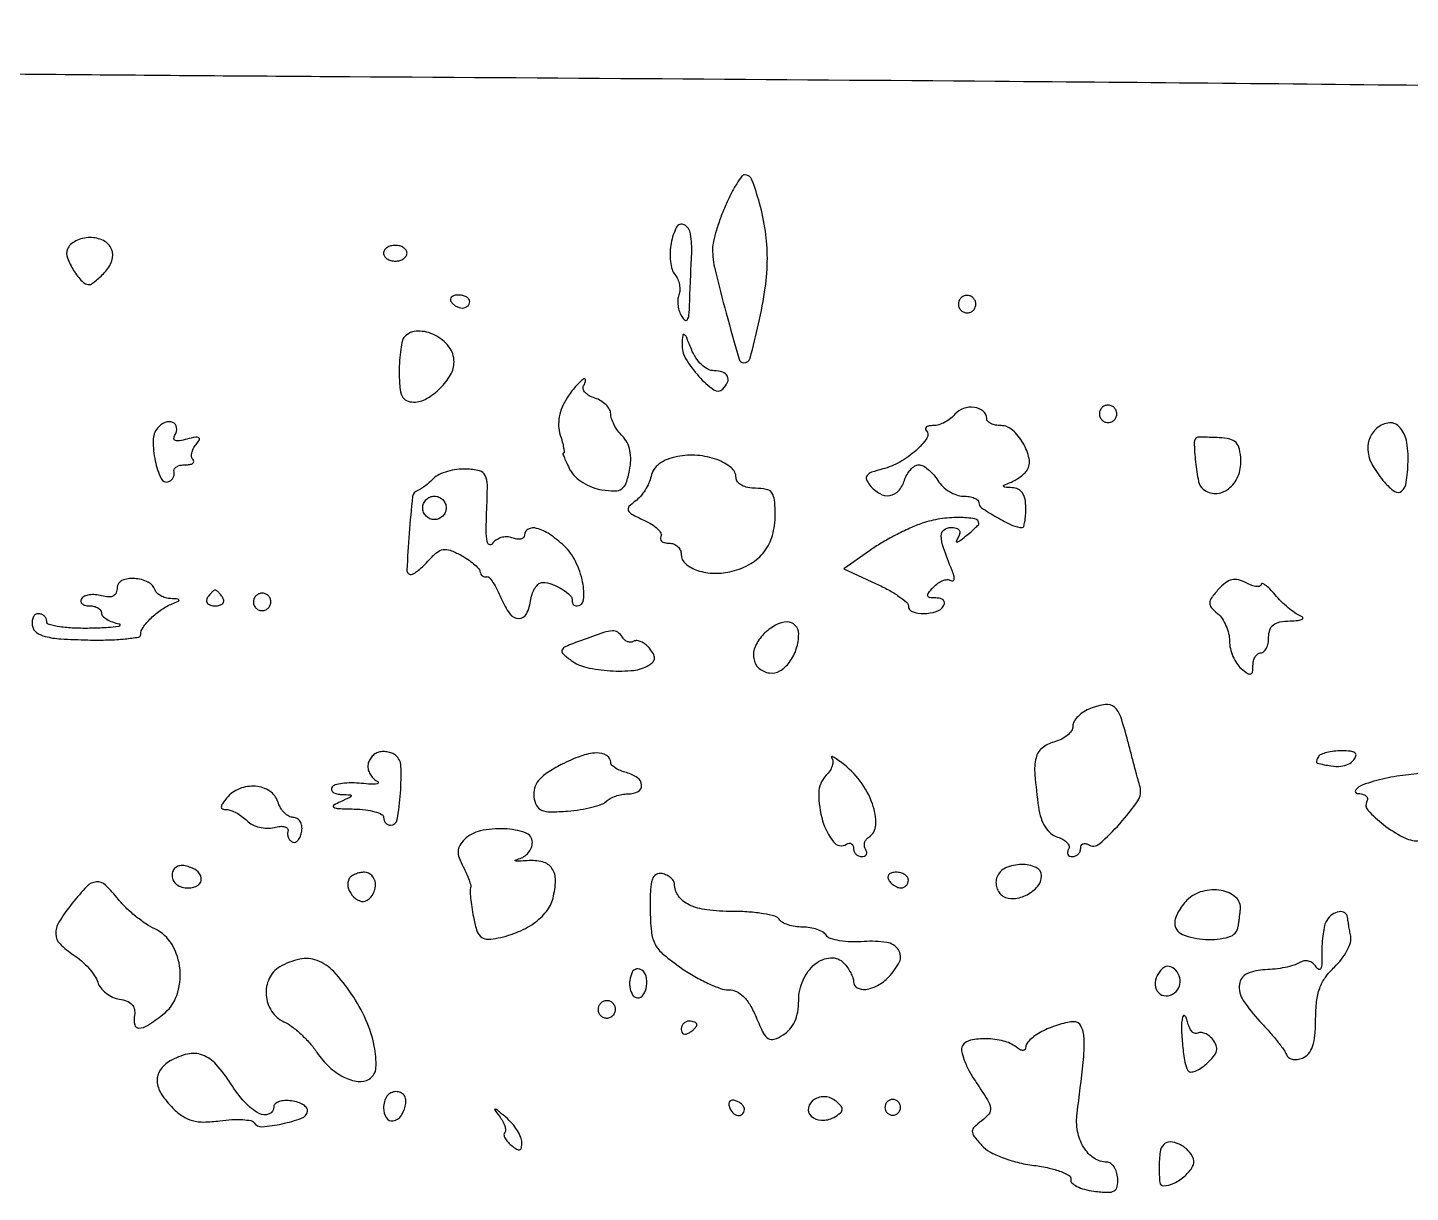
# Model space of a CAD drawing. Extents: x 0 to 5034, y 0 to 2560.
# Drawn here: x 1103.6 to 1280.1, y 1238.2 to 1386.8 of the extents above; entities that cross this region are included whole.
import ezdxf

# ---------------------------------------------------------------- set-up
doc = ezdxf.new("R2010")
doc.units = 0

msp = doc.modelspace()

# ---------------------------------------------------------------- linework, layer by layer
for points in [[(1047.808858, 1390.160753, 0.007904), (1047.66645, 1385.975499, 0.0033), (1047.625194, 1382.42061, 0.194551), (1047.860016, 1381.831487, 0.201004), (1048.4967, 1381.554404, 0.000068), (1075.77763, 1381.182822, 0.001099), (1106.103706, 1380.840527, 0.000666), (1142, 1380.562028, -0.000314), (1227.101333, 1379.961614, -0.000952), (1285.014413, 1379.406404, -0.000192), (1330.108066, 1378.870907, -0.071321)], [(1281.195613, 1291.62658, -0.024995), (1279.861816, 1291.437453, 0.031336), (1276.875062, 1290.975265, 0.032864), (1274.017912, 1290.147848, 0.137232), (1273.109734, 1289.499013, 0.617744), (1273.309017, 1289.063386, -0.0515), (1273.961577, 1288.972801, -0.107771), (1274.419625, 1288.748392, -0.176994), (1274.612686, 1288.43362, -0.190605), (1274.549489, 1288.080075, 0.337367), (1274.662968, 1286.916007, 0.041473), (1276.674866, 1285.079085, 0.043251), (1279.150792, 1283.489924, 0.121638), (1281.134859, 1283, -0.1338)]]:
    msp.add_lwpolyline(points, format="xyb")
for points in [[(1192.692448, 1364.16398, 0.015066), (1192.044603, 1362.566987, 0.015265), (1191.497157, 1360.940774, 0.015227), (1191.107967, 1359.499513, 0.058389), (1191, 1358.578115, 0.058954), (1191.320863, 1355.866275, 0.00809), (1192.74125, 1350.343308, 0.002953), (1194.394373, 1344.457448, 0.334467), (1195.00172, 1344, 0.339544), (1195.806226, 1344.617526, 0.010199), (1196.88089, 1348.988543, 0.019258), (1197.728254, 1353.588447, 0.03593), (1198, 1357.365128, 0.036001), (1197.751747, 1360.808497, 0.030695), (1197.009307, 1364.373657, 0.025165), (1196.030434, 1367.357391, 0.310287), (1195.094623, 1368, 0.239591), (1194.734846, 1367.817102, 0.017675), (1194.096222, 1366.873169, 0.021517), (1193.392437, 1365.633787, 0.014478)], [(1185.713228, 1359.29181, 0.039255), (1185.583762, 1358.132161, 0.038288), (1185.635311, 1356.956648, 0.040894), (1185.844943, 1355.933564, 0.102138), (1186.200534, 1355.262735, -0.069932), (1186.553349, 1354.689021, -0.054961), (1186.770621, 1353.99135, -0.056146), (1186.827483, 1353.281346, -0.083732), (1186.704396, 1352.672051, 0.077489), (1186.570822, 1352.050665, 0.047837), (1186.599675, 1351.302213, 0.04674), (1186.77419, 1350.548546, 0.060928), (1187.077207, 1349.909316, 0.08781), (1187.490225, 1349.456566, 0.442903), (1187.788621, 1349.510183, 0.118126), (1187.986125, 1350.098326, 0.013607), (1188.072578, 1351.5, -0.001135), (1188.123699, 1352.893947, -0.000601), (1188.193085, 1354.622112, -0.000598), (1188.268298, 1356.38969, -0.000926), (1188.337891, 1357.9157, 0.05007), (1188.203419, 1360.468245, 0.238157), (1187.379117, 1361.622157, 0.416642), (1186.411291, 1361.315715, 0.071361)], [(1108.649478, 1358.528939, 0.182857), (1108.644216, 1357.406531, 0.051227), (1109.435552, 1355.806885, 0.051138), (1110.52455, 1354.415098, 0.203924), (1111.5, 1354, 0.160183), (1111.709786, 1354.068978, 0.011466), (1112.201358, 1354.449126, 0.015196), (1112.774391, 1354.943247, 0.010856), (1113.386082, 1355.528939, 0.113942), (1114.32592, 1357.033037, 0.184755), (1114.275598, 1358.521149, 0.183246), (1113.2428, 1359.604175, 0.112132), (1111.5, 1360, 0.059588), (1110.583805, 1359.890422, 0.059657), (1109.719675, 1359.567876, 0.065435), (1109.034331, 1359.091827, 0.117183)], [(1149, 1358, 0.148195), (1149.115568, 1357.618646, 0.098894), (1149.440625, 1357.29375, 0.082425), (1149.926543, 1357.074694, 0.064853), (1150.5, 1357, 0.064853), (1151.073457, 1357.074694, 0.082425), (1151.559375, 1357.29375, 0.098894), (1151.884432, 1357.618646, 0.148195), (1152, 1358, 0.148195), (1151.884432, 1358.381354, 0.098894), (1151.559375, 1358.70625, 0.082425), (1151.073457, 1358.925306, 0.064853), (1150.5, 1359, 0.064853), (1149.926543, 1358.925306, 0.082425), (1149.440625, 1358.70625, 0.098894), (1149.115568, 1358.381354, 0.148195)], [(1157.603006, 1351.833333, 0.071639), (1157.869696, 1351.514519, 0.05288), (1158.243158, 1351.244792, 0.053298), (1158.660916, 1351.061561, 0.076861), (1159.059017, 1351, 0.087308), (1159.418314, 1351.063221, 0.094392), (1159.723586, 1351.244792, 0.100145), (1159.927786, 1351.515437, 0.112153), (1160, 1351.833333, 0.170324), (1159.888458, 1352.151276, 0.094314), (1159.572297, 1352.421875, 0.074868), (1159.100961, 1352.604892, 0.055286), (1158.543989, 1352.666667, 0.05773), (1158.023273, 1352.606344, 0.124167), (1157.66697, 1352.421875, 0.190804), (1157.528782, 1352.149103, 0.16277)], [(1222.552786, 1352.08541, 0.099038), (1222.401684, 1351.679226, 0.097945), (1222.417584, 1351.244476, 0.097945), (1222.597789, 1350.848514, 0.099038), (1222.91459, 1350.552786, 0.099038), (1223.320774, 1350.401684, 0.097945), (1223.755524, 1350.417584, 0.097945), (1224.151486, 1350.597789, 0.099038), (1224.447214, 1350.91459, 0.099038), (1224.598316, 1351.320774, 0.097945), (1224.582416, 1351.755524, 0.097945), (1224.402211, 1352.151486, 0.099038), (1224.08541, 1352.447214, 0.099038), (1223.679226, 1352.598316, 0.097945), (1223.244476, 1352.582416, 0.097945), (1222.848514, 1352.402211, 0.099038)], [(1151.666667, 1347.333333, 0.14152), (1151.406522, 1346.861888, 0.018996), (1151.195833, 1345.736458, 0.020702), (1151.048764, 1344.349997, 0.016072), (1151, 1342.833333, 0.01952), (1151.077197, 1340.856748, 0.092893), (1151.370327, 1339.769418, 0.171024), (1151.936581, 1339.205373, 0.111629), (1152.845012, 1339, 0.131235), (1154.495029, 1339.440669, 0.065315), (1156.227044, 1340.763929, 0.065368), (1157.557274, 1342.487144, 0.132479), (1158, 1344.128741, 0.164153), (1157.348069, 1346.060971, 0.113372), (1155.55921, 1347.550076, 0.120308), (1153.386666, 1348.056385, 0.196184)], [(1187.106381, 1346.424314, 0.14826), (1187.567889, 1344.563983, 0.04952), (1189.252593, 1342.284656, 0.052226), (1191.169652, 1340.56567, 0.368437), (1192.324187, 1340.65752, 0.092323), (1192.92056, 1341.526858, 0.220212), (1192.908049, 1342.291704, 0.203062), (1192.305144, 1342.820768, 0.080066), (1191.193042, 1343, -0.122551), (1190.401922, 1343.196862, -0.068151), (1189.5906, 1343.780818, -0.059315), (1188.85781, 1344.664451, -0.049425), (1188.299422, 1345.75, 0.005252), (1187.663625, 1347.310834, 0.166264), (1187.392358, 1347.615888, 0.536773), (1187.197201, 1347.516554, 0.015878)], [(1172.440125, 1339.548963, 0.044468), (1171.798535, 1338.349463, 0.055017), (1171.433589, 1337.136956, 0.058749), (1171.355801, 1335.943277, 0.063847), (1171.563807, 1334.798963, -0.011733), (1171.821055, 1333.917202, -0.020565), (1171.98639, 1333.17532, -0.016851), (1172.069683, 1332.602718, -0.447037), (1171.977755, 1332.5, 0.505571), (1171.905734, 1332.402172, 0.016947), (1172.090021, 1331.873599, 0.019685), (1172.387972, 1331.185682, 0.010826), (1172.803282, 1330.36757, 0.079575), (1173.460249, 1329.503754, 0.050255), (1174.461793, 1328.724292, 0.048264), (1175.654467, 1328.126737, 0.055628), (1176.884477, 1327.803647, 0.03229), (1178.536785, 1327.669232, 0.158115), (1179.421319, 1327.939965, 0.159176), (1179.975278, 1328.677135, 0.032847), (1180.403287, 1330.266434, 0.041631), (1180.557051, 1331.60725, 0.059082), (1180.452783, 1332.80186, 0.066747), (1180.093345, 1333.823215, 0.07859), (1179.491071, 1334.651786, -0.040369), (1178.920468, 1335.322797, -0.035594), (1178.438002, 1336.104703, -0.037307), (1178.105387, 1336.876057, -0.083327), (1178, 1337.504041, 0.129017), (1177.850934, 1338.072124, 0.06902), (1177.408235, 1338.653196, 0.061404), (1176.755836, 1339.158763, 0.057384), (1175.985479, 1339.504609, -0.048846), (1175.255962, 1339.817305, -0.081387), (1174.731201, 1340.228775, -0.11865), (1174.487054, 1340.668123, -0.209118), (1174.544496, 1341.071996, 0.114122), (1174.793089, 1341.806586, 0.646745), (1174.538647, 1341.952839, 0.061998), (1173.517256, 1341.000696, 0.029157)], [(1221.950668, 1337.440559, -0.055377), (1221.379229, 1336.889293, -0.043207), (1220.65269, 1336.423164, -0.044457), (1219.889425, 1336.104758, -0.07674), (1219.210889, 1336, 0.037664), (1218.658465, 1335.958328, 0.106262), (1218.298426, 1335.821856, 0.243577), (1218.18408, 1335.621636, 0.209604), (1218.273116, 1335.393551, -0.361566), (1218.365085, 1334.391401, -0.060666), (1216.988541, 1332.833112, -0.052358), (1214.903401, 1331.339969, -0.067889), (1212.723124, 1330.465978, 0.021255), (1211.31377, 1330.048196, 0.145108), (1210.729807, 1329.632276, 0.269483), (1210.658097, 1329.113055, 0.076023), (1211.095569, 1328.384847, 0.089138), (1212.351058, 1327.326792, 0.16683), (1213.640214, 1327.076395, 0.179063), (1214.747638, 1327.671557, 0.104365), (1215.5, 1329, -0.050698), (1215.831259, 1329.765006, -0.057622), (1216.298479, 1330.4125, -0.066185), (1216.823929, 1330.85368, -0.142519), (1217.326841, 1331, -0.125956), (1217.872102, 1330.860428, -0.046338), (1218.535637, 1330.4125, -0.042273), (1219.201929, 1329.765255, -0.039309), (1219.767927, 1329, 0.063621), (1220.39336, 1328.234941, 0.051408), (1221.235059, 1327.5875, 0.053089), (1222.154347, 1327.146968, 0.085407), (1223.008474, 1327, -0.040248), (1223.771017, 1326.938519, -0.059576), (1224.414989, 1326.753401, -0.078353), (1224.85286, 1326.481729, -0.218139), (1225, 1326.160515, 0.252139), (1225.357563, 1325.496534, 0.016237), (1227.29509, 1324.307661, 0.02159), (1229.313483, 1323.270379, 0.108307), (1230.547053, 1323, 0.332578), (1230.724191, 1323.132477, 0.026826), (1230.866947, 1323.734375, 0.027773), (1230.967322, 1324.541662, 0.017044), (1231, 1325.5, 0.047372), (1230.894521, 1326.61082, 0.102066), (1230.567105, 1327.401108, 0.129604), (1230.01553, 1327.881788, 0.103864), (1229.25, 1328.078947, -0.007783), (1228.317253, 1328.135587, -0.289553), (1228.154225, 1328.256944, -0.403256), (1228.220374, 1328.413657, -0.010258), (1229, 1328.728891, 0.037839), (1229.622435, 1329.021442, 0.029251), (1230.252255, 1329.428248, 0.029994), (1230.797974, 1329.880442, 0.060449), (1231.156612, 1330.307856, 0.201922), (1231.423179, 1331.782067, 0.077164), (1230.646572, 1333.763031, 0.076285), (1229.292708, 1335.437516, 0.186778), (1227.839485, 1336, -0.04658), (1227.135433, 1336.065732, -0.06654), (1226.540349, 1336.262322, -0.08665), (1226.138845, 1336.551893, -0.195719), (1226, 1336.893011, 0.223041), (1225.559595, 1337.83117, 0.140564), (1224.431061, 1338.326642, 0.116558), (1223.037096, 1338.190066, 0.13795)], [(1240.552786, 1338.08541, 0.099038), (1240.401684, 1337.679226, 0.097945), (1240.417584, 1337.244476, 0.097945), (1240.597789, 1336.848514, 0.099038), (1240.91459, 1336.552786, 0.099038), (1241.320774, 1336.401684, 0.097945), (1241.755524, 1336.417584, 0.097945), (1242.151486, 1336.597789, 0.099038), (1242.447214, 1336.91459, 0.099038), (1242.598316, 1337.320774, 0.097945), (1242.582416, 1337.755524, 0.097945), (1242.402211, 1338.151486, 0.099038), (1242.08541, 1338.447214, 0.099038), (1241.679226, 1338.598316, 0.097945), (1241.244476, 1338.582416, 0.097945), (1240.848514, 1338.402211, 0.099038)], [(1120.148872, 1335.67938, 0.17516), (1119.580367, 1334.102017, 0.051184), (1119.850105, 1331.49647, 0.056875), (1120.591745, 1329.251464, 0.393264), (1121.571947, 1328.85, 0.090825), (1121.907371, 1329.051882, 0.087932), (1122.153947, 1329.361562, 0.090202), (1122.274796, 1329.729803, 0.102389), (1122.25, 1330.1, -0.194482), (1122.288891, 1330.442021, -0.127544), (1122.563021, 1330.735625, -0.088679), (1123.046906, 1330.934003, -0.053094), (1123.666667, 1331, 0.037878), (1124.262653, 1331.045215, 0.107049), (1124.650465, 1331.193285, 0.244364), (1124.772948, 1331.410492, 0.207794), (1124.675343, 1331.657991, -0.163543), (1124.503081, 1332.004648, -0.084569), (1124.518626, 1332.493801, -0.069199), (1124.713587, 1333.047265, -0.054018), (1125.065827, 1333.579316, 0.039492), (1125.49413, 1334.187216, 0.415282), (1125.42543, 1334.453617, 0.18479), (1125.015551, 1334.522176, 0.014014), (1123.900779, 1334.263802, -0.024167), (1122.956225, 1334.064991, -0.120204), (1122.419719, 1334.108074, -0.324529), (1122.240735, 1334.356783, -0.138312), (1122.35994, 1334.773378, 0.164851), (1122.584635, 1335.747, 0.277284), (1122.098734, 1336.398352, 0.200006), (1121.107868, 1336.392492, 0.119909)], [(1275.648436, 1335.505578, 0.116245), (1274.804775, 1334.141642, 0.123076), (1274.682947, 1332.574325, 0.092593), (1275.339646, 1330.786436, 0.043172), (1276.785646, 1328.773581, 0.063761), (1278.086703, 1327.599365, 0.341491), (1278.979695, 1327.645215, 0.183135), (1279.572349, 1328.732406, 0.02482), (1279.802393, 1331.363667, 0.059378), (1279.577922, 1334.12744, 0.147862), (1278.627566, 1335.895296, 0.246464), (1277.219892, 1336.331745, 0.15184)], [(1252.918758, 1334.533022, 0.314192), (1252.485516, 1333.865772, 0.01913), (1252.664149, 1331.362086, 0.022563), (1253.051414, 1328.877133, 0.171233), (1253.650622, 1327.874995, 0.182165), (1255.219674, 1327.333441, 0.158827), (1256.863862, 1327.920712, 0.129664), (1258.081459, 1329.50643, 0.11062), (1258.452786, 1331.587216, 0.040896), (1258.272907, 1333.013064, 0.142139), (1257.840476, 1333.824521, 0.145901), (1257.048527, 1334.266494, 0.043909), (1255.666303, 1334.449324, 0.001281), (1254.63833, 1334.491686, 0.002043), (1253.759362, 1334.522057, 0.000402), (1252.9852, 1334.545017, 0.104101)], [(1186.512211, 1332.050371, 0.045078), (1185.218985, 1331.682354, 0.069539), (1184.20384, 1331.119587, 0.082611), (1183.506263, 1330.386966, 0.101799), (1183.145543, 1329.517227, -0.056926), (1182.881994, 1328.677113, -0.036983), (1182.401103, 1327.779092, -0.036966), (1181.792708, 1326.961055, -0.056573), (1181.143323, 1326.36285, 0.043082), (1180.332829, 1325.655593, 0.306219), (1180.247661, 1325.167917, 0.168009), (1180.692949, 1324.694049, 0.014013), (1182.228634, 1323.941689, -0.03186), (1183.228342, 1323.406883, -0.052216), (1183.98662, 1322.819279, -0.071689), (1184.416422, 1322.270108, -0.27528), (1184.409626, 1321.853772, 0.172818), (1184.340271, 1321.530472, 0.189311), (1184.494927, 1321.250796, 0.118627), (1184.88139, 1321.06157, 0.054847), (1185.440983, 1321, -0.090731), (1186.03617, 1320.8911, -0.095599), (1186.542039, 1320.57917, -0.099634), (1186.880528, 1320.113959, -0.108017), (1187, 1319.567388, 0.220623), (1187.547201, 1318.387625, 0.095797), (1189.090563, 1317.521886, 0.075396), (1191.239857, 1317.153635, 0.066369), (1193.502245, 1317.411207, 0.071538), (1195.869939, 1318.380967, 0.096401), (1197.601005, 1319.910842, 0.095398), (1198.643858, 1321.991653, 0.0687), (1199, 1324.571429, 0.022416), (1198.914103, 1326.486427, 0.135924), (1198.567708, 1327.407143, 0.187091), (1197.857651, 1327.863127, 0.050281), (1196.5, 1328, -0.048941), (1195.520826, 1328.096074, -0.074201), (1194.716597, 1328.383948, -0.097497), (1194.18779, 1328.81707, -0.174274), (1194, 1329.339485, 0.226374), (1193.379717, 1330.639318, 0.08343), (1191.56426, 1331.663971, 0.068325), (1189.082568, 1332.195319, 0.065502)], [(1155.396269, 1329.253412, -0.016909), (1154.836777, 1328.730534, -0.017689), (1154.251347, 1328.254797, -0.017646), (1153.718525, 1327.881022, -0.07118), (1153.359076, 1327.714286, 0.300854), (1152.711795, 1326.936559, 0.007972), (1152.271917, 1322.255201, 0.007649), (1151.979067, 1317.571687, 0.428091), (1152.524416, 1317, 0.148826), (1152.874064, 1317.106431, 0.022057), (1153.47472, 1317.549061, 0.023227), (1154.156021, 1318.153422, 0.01811), (1154.839707, 1318.869144, -0.038197), (1155.823409, 1319.819476, -0.134663), (1156.61752, 1320.177992, -0.129144), (1157.503097, 1320.088685, -0.033929), (1158.813005, 1319.495519, -0.023944), (1159.712177, 1318.955409, -0.028592), (1160.501494, 1318.360378, -0.029358), (1161.095693, 1317.793544, -0.135837), (1161.313005, 1317.376375, 0.074862), (1161.432852, 1317.057652, 0.097485), (1161.634068, 1316.820435, 0.114008), (1161.883697, 1316.701099, 0.135992), (1162.143398, 1316.714466, -0.301094), (1162.464511, 1316.627953, -0.031928), (1162.963086, 1315.98405, -0.03101), (1163.507194, 1315.061846, -0.019588), (1164.03033, 1313.926777, 0.057604), (1165.107624, 1311.99076, 0.23466), (1166.263769, 1311.3786, 0.294043), (1167.247791, 1311.976494, 0.076836), (1167.819551, 1313.828328, -0.050763), (1168.029223, 1314.657991, -0.064791), (1168.391991, 1315.357573, -0.078918), (1168.844377, 1315.82853, -0.166763), (1169.319551, 1315.984687, -0.086658), (1170.500743, 1315.762592, -0.049663), (1171.804962, 1315.119689, -0.049804), (1172.844185, 1314.318534, -0.241422), (1173.08541, 1313.638197, 0.106349), (1173.10469, 1313.394227, 0.112395), (1173.222857, 1313.185242, 0.109451), (1173.422898, 1313.044147, 0.096548), (1173.673251, 1312.992416, 0.387626), (1174.538828, 1313.764427, 0.078072), (1174.41954, 1316.015497, 0.060692), (1173.50293, 1318.6915, 0.093241), (1172.050001, 1320.654455, 0.037829), (1170.193578, 1322.13141, 0.082747), (1168.547709, 1322.888844, 0.181397), (1167.474615, 1322.789079, 0.287338), (1167, 1322.031385, -0.198442), (1166.868944, 1321.714177, -0.143324), (1166.529728, 1321.52776, -0.094328), (1166.012284, 1321.512393, -0.052047), (1165.399075, 1321.677102, 0.089621), (1164.717047, 1321.806604, 0.077113), (1163.993945, 1321.700982, 0.077662), (1163.341435, 1321.382578, 0.093236), (1162.863761, 1320.895717, -0.3883), (1162.500896, 1320.806881, -0.228327), (1162.220994, 1321.197977, -0.044373), (1162.107345, 1322.555402, -0.009568), (1162.164674, 1324.914828, 0.008114), (1162.259703, 1328.40761, 0.113089), (1161.993624, 1329.630466, 0.229641), (1161.263442, 1330.220779, 0.0462), (1159.560543, 1330.453954, 0.043101), (1158.37621, 1330.403707, 0.038052), (1157.166021, 1330.152568, 0.039998), (1156.106534, 1329.753002, 0.086416)], [(1157, 1325.5, -0.099038), (1156.885486, 1324.927543, -0.097945), (1156.559375, 1324.440625, -0.097945), (1156.072457, 1324.114514, -0.099038), (1155.5, 1324, -0.099038), (1154.927543, 1324.114514, -0.097945), (1154.440625, 1324.440625, -0.097945), (1154.114514, 1324.927543, -0.099038), (1154, 1325.5, -0.099038), (1154.114514, 1326.072457, -0.097945), (1154.440625, 1326.559375, -0.097945), (1154.927543, 1326.885486, -0.099038), (1155.5, 1327, -0.099038), (1156.072457, 1326.885486, -0.097945), (1156.559375, 1326.559375, -0.097945), (1156.885486, 1326.072457, -0.099038)], [(1217.775995, 1323.533801, 0.02383), (1216.199126, 1322.906214, 0.013425), (1214.347132, 1322.004098, 0.013377), (1212.522922, 1320.991171, 0.021289), (1211.026382, 1320.018786), (1207.782622, 1317.709025), (1211.891311, 1315.825452, -0.018239), (1213.465227, 1315.033227, -0.026106), (1214.793073, 1314.209966, -0.024413), (1215.777552, 1313.45218, -0.219939), (1216, 1312.97094, 0.319708), (1216.504447, 1312.262659, 0.08508), (1217.952328, 1312.024107, 0.07402), (1219.564829, 1312.274792, 0.180736), (1220.5, 1313, 0.144049), (1220.603982, 1313.379483, 0.191496), (1220.466944, 1313.70625, 0.135579), (1220.086596, 1313.926949, 0.064153), (1219.51959, 1314, -0.031399), (1218.709363, 1314.05093, -0.316817), (1218.472866, 1314.266518, -0.226017), (1218.557325, 1314.632886, -0.018737), (1219.210573, 1315.39504, -0.052586), (1219.772052, 1315.887142, -0.063297), (1220.391463, 1316.216055, -0.074838), (1220.972351, 1316.341278, -0.153442), (1221.419939, 1316.230995, 0.201711), (1221.704449, 1316.188574, 0.314903), (1221.859743, 1316.369035, 0.097129), (1221.814737, 1316.850455, 0.025411), (1221.556485, 1317.585955, -0.012267), (1220.476792, 1320.420368, -0.079756), (1220.204008, 1321.917343, -0.230233), (1220.556719, 1322.683361, -0.173384), (1221.442386, 1323, -0.057615), (1222.112971, 1322.92247, -0.17776), (1222.488175, 1322.675548, -0.213737), (1222.574762, 1322.28049, -0.084102), (1222.367059, 1321.75, 0.037782), (1222.12262, 1321.263336, 0.575929), (1222.215074, 1321.143005, 0.129017), (1222.543328, 1321.276408, 0.00972), (1223.308042, 1321.872445, 0.008677), (1223.956372, 1322.417265, 0.012892), (1224.502987, 1322.91838, 0.007975), (1224.937242, 1323.351188, 0.195204), (1225, 1323.505813, 0.368809), (1224.484338, 1324.109815, 0.038418), (1222.476111, 1324.272174, 0.038977), (1220.039608, 1324.091444, 0.044823)], [(1115, 1315.325951, -0.095988), (1114.872741, 1314.66917, -0.179307), (1114.513302, 1314.273634, -0.136473), (1113.898961, 1314.14458, -0.047928), (1113.000996, 1314.289489, 0.046215), (1112.194768, 1314.422423, 0.054994), (1111.424696, 1314.392509, 0.064046), (1110.801315, 1314.21553, 0.15438), (1110.441979, 1313.90612, 0.159385), (1110.358858, 1313.562686, 0.191145), (1110.504431, 1313.266173, 0.126121), (1110.884171, 1313.065685, 0.05878), (1111.440983, 1313, -0.057758), (1112.037265, 1312.930889, -0.076976), (1112.542039, 1312.726681, -0.095832), (1112.880297, 1312.424481, -0.164089), (1113, 1312.069551, 0.197067), (1113.159044, 1311.681695, 0.061974), (1113.660938, 1311.285119, 0.051079), (1114.388683, 1310.939971, 0.037644), (1115.25, 1310.705733, -0.452816), (1115.351936, 1310.531808, -0.279243), (1115.15, 1310.359663, -0.026868), (1113.826884, 1310.216753, -0.007548), (1111.75, 1310.136182, -0.015569), (1109.499363, 1310.152963, -0.027638), (1107.653454, 1310.326717, -0.027797), (1106.301785, 1310.607327, -0.339879), (1106, 1311, 0.106506), (1105.917795, 1311.381539, 0.099407), (1105.684711, 1311.70625, 0.096023), (1105.336415, 1311.92393, 0.092041), (1104.926676, 1312, 0.161718), (1104.543916, 1311.872877, 0.123692), (1104.263617, 1311.528615, 0.095572), (1104.132798, 1311.009012, 0.063811), (1104.176676, 1310.395285, 0.191682), (1104.69457, 1309.600641, 0.093248), (1105.814538, 1309.089062, 0.045506), (1107.788501, 1308.787553, 0.009776), (1111.250547, 1308.645285, 0.011419), (1113.838719, 1308.648696, 0.018923), (1116.01796, 1308.783972, 0.013512), (1117.726986, 1309.001949, 0.370017), (1118.000547, 1309.321429, -0.157725), (1118.298606, 1310.244893, -0.042569), (1119.314446, 1311.426354, -0.04228), (1120.64755, 1312.528935, -0.058187), (1122.017857, 1313.260338, 0.008969), (1122.813927, 1313.589409, 0.374469), (1122.887668, 1313.744325, 0.314864), (1122.742343, 1313.863872, 0.007744), (1121.833333, 1313.921053, -0.055207), (1121.170904, 1314.026348, -0.057545), (1120.557363, 1314.27347, -0.064021), (1120.081262, 1314.617498, -0.124499), (1119.830031, 1315.009908, 0.203328), (1118.92868, 1316.031526, 0.095623), (1117.192939, 1316.485857, 0.113512), (1115.607122, 1316.228772, 0.304965)], [(1255.600638, 1315.111204, 0.02257), (1254.705158, 1314.02717, 0.15231), (1254.473663, 1313.37894, 0.192263), (1254.679502, 1312.795525, 0.039771), (1255.474772, 1312.020938, -0.072892), (1256.058923, 1311.37153, -0.044588), (1256.551964, 1310.464509, -0.043731), (1256.887608, 1309.456333, -0.05856), (1257, 1308.5, 0.057711), (1257.110572, 1307.545202, 0.043604), (1257.440625, 1306.541642, 0.044567), (1257.925471, 1305.641271, 0.073891), (1258.5, 1305, 0.020633), (1259.310961, 1304.381629, 0.217533), (1259.71069, 1304.308142, 0.304492), (1259.942264, 1304.565314, 0.035496), (1260, 1305.377555, -0.059737), (1260.074395, 1305.99802, -0.078585), (1260.29375, 1306.523407, -0.096868), (1260.618582, 1306.875257, -0.159372), (1261, 1307, 0.191087), (1261.381882, 1307.151477, 0.088204), (1261.70625, 1307.5875, 0.068025), (1261.926307, 1308.234582, 0.048028), (1262, 1309, -0.080474), (1262.154212, 1309.95194, -0.151717), (1262.603618, 1310.578334, -0.117054), (1263.424554, 1310.939313, -0.038149), (1264.75, 1311.078947, 0.01755), (1265.766028, 1311.143855, 0.093436), (1266.297595, 1311.299721, 0.473848), (1266.342507, 1311.506153, 0.132105), (1266.0347, 1311.734047, -0.057894), (1265.351061, 1312.098945, -0.021762), (1264.48535, 1312.756332, -0.021214), (1263.596083, 1313.560848, -0.024163), (1262.81797, 1314.4051, 0.018233), (1262.142446, 1315.155706, 0.042136), (1261.571249, 1315.653975, 0.094104), (1261.194627, 1315.833788, 0.478816), (1261.033269, 1315.714816, -0.311466), (1260.869359, 1315.497507, -0.109026), (1260.459246, 1315.454913, -0.062612), (1259.847246, 1315.60388, -0.031903), (1259.125867, 1315.932638, 0.059688), (1258.132853, 1316.320264, 0.121051), (1257.299488, 1316.330263, 0.109072), (1256.499573, 1315.947586, 0.042959)], [(1126.5, 1314, 0.146489), (1126.397987, 1313.620597, 0.191582), (1126.538811, 1313.29375, 0.134005), (1126.925364, 1313.072951, 0.063222), (1127.5, 1313, 0.063222), (1128.074636, 1313.072951, 0.134005), (1128.461189, 1313.29375, 0.191582), (1128.602013, 1313.620597, 0.146489), (1128.5, 1314, 0.025622), (1128.235369, 1314.382847, 0.032351), (1127.951311, 1314.70625, 0.033983), (1127.686704, 1314.937141, 0.163822), (1127.5, 1315, 0.163822), (1127.313296, 1314.937141, 0.033983), (1127.048689, 1314.70625, 0.032351), (1126.764631, 1314.382847, 0.025622)], [(1132.552786, 1314.08541, 0.099038), (1132.401684, 1313.679226, 0.097945), (1132.417584, 1313.244476, 0.097945), (1132.597789, 1312.848514, 0.099038), (1132.91459, 1312.552786, 0.099038), (1133.320774, 1312.401684, 0.097945), (1133.755524, 1312.417584, 0.097945), (1134.151486, 1312.597789, 0.099038), (1134.447214, 1312.91459, 0.099038), (1134.598316, 1313.320774, 0.097945), (1134.582416, 1313.755524, 0.097945), (1134.402211, 1314.151486, 0.099038), (1134.08541, 1314.447214, 0.099038), (1133.679226, 1314.598316, 0.097945), (1133.244476, 1314.582416, 0.097945), (1132.848514, 1314.402211, 0.099038)], [(1174.270374, 1308.586765, 0.008835), (1172.26157, 1307.815709, 0.178609), (1171.785874, 1307.383395, 0.341884), (1171.872636, 1306.904426, 0.027062), (1172.945324, 1306.039408, 0.101149), (1174.93916, 1305.142047, 0.039829), (1177.934271, 1304.714831, 0.039596), (1180.92563, 1304.765942, 0.114836), (1182.874377, 1305.422361, 0.069773), (1183.403733, 1305.861839, 0.179479), (1183.58689, 1306.315907, 0.142368), (1183.446893, 1306.853835, 0.038841), (1182.935251, 1307.578017, 0.049779), (1182.430232, 1308.076213, 0.063743), (1181.874516, 1308.418308, 0.077708), (1181.354893, 1308.561776, 0.168534), (1180.955791, 1308.472678, -0.123519), (1180.595628, 1308.358188, -0.100776), (1180.193856, 1308.41435, -0.090809), (1179.811716, 1308.633596, -0.078968), (1179.510081, 1308.983688, 0.099698), (1178.913017, 1309.621627, 0.175611), (1178.226051, 1309.813281, 0.063192), (1177.10102, 1309.583087, 0.005196)], [(1197.52148, 1309.378622, 0.091524), (1196.470475, 1307.851759, 0.143155), (1196.2558, 1306.282324, 0.17528), (1196.916994, 1305.058878, 0.146801), (1198.261285, 1304.431303, 0.173727), (1199.583906, 1304.697714, 0.096861), (1200.816649, 1305.814098, 0.082248), (1201.696467, 1307.513834, 0.07854), (1202, 1309.434259, 0.192966), (1201.569663, 1310.507798, 0.20811), (1200.533918, 1310.943192, 0.126639), (1199.047659, 1310.54087, 0.067377)], [(1239.25, 1299.914811, 0.051509), (1238.389409, 1299.483844, 0.055944), (1237.660938, 1298.895996, 0.06309), (1237.164189, 1298.248008, 0.132779), (1237, 1297.640632, -0.148974), (1236.820223, 1297.050637, -0.070988), (1236.283956, 1296.455347, -0.060808), (1235.494779, 1295.944699, -0.05178), (1234.562404, 1295.605018, 0.111409), (1233.06895, 1294.850508, 0.164258), (1232.300801, 1293.612882, 0.079459), (1232.147084, 1291.460055, 0.013092), (1232.620503, 1287.306362, 0.041977), (1232.939669, 1285.902664, 0.064744), (1233.465495, 1284.776357, 0.076849), (1234.177727, 1283.963457, 0.097957), (1235.04926, 1283.484365, -0.049767), (1235.765387, 1283.175849, -0.082635), (1236.279004, 1282.767986, -0.119851), (1236.515575, 1282.331014, -0.205631), (1236.455504, 1281.928004, 0.091039), (1236.317305, 1281.573795, 0.169704), (1236.361529, 1281.272601, 0.175782), (1236.581366, 1281.071549, 0.098514), (1236.940983, 1281, 0.099038), (1237.345144, 1281.080848, 0.097945), (1237.688914, 1281.311086, 0.097945), (1237.919152, 1281.654856, 0.099038), (1238, 1282.059017, -0.102973), (1238.074438, 1282.416629, -0.178827), (1238.281728, 1282.63283, -0.166056), (1238.592827, 1282.671421, -0.087191), (1238.959074, 1282.525294, 0.327124), (1240.388576, 1282.63807, 0.032393), (1242.996679, 1285.196557, 0.033418), (1245.289862, 1288.130472, 0.222693), (1245.57477, 1289.914272, -0.004), (1245.331203, 1290.788044, -0.000914), (1244.933695, 1292.270227, -0.000945), (1244.481814, 1293.980536, -0.00092), (1244.032346, 1295.707778, 0.016253), (1243.111313, 1298.848701, 0.133679), (1242.29745, 1300.081413, 0.22053), (1241.172331, 1300.413947, 0.053703)], [(1148.25, 1294.282394, 0.086088), (1147.772197, 1294.010948, 0.067804), (1147.367188, 1293.573578, 0.067731), (1147.093561, 1293.043268, 0.08548), (1147, 1292.5, 0.083487), (1147.093015, 1291.946819, 0.061353), (1147.367188, 1291.387444, 0.060861), (1147.77201, 1290.906677, 0.078608), (1148.25, 1290.584917, -0.371424), (1148.328895, 1290.410105, -0.298888), (1148.165192, 1290.271489, -0.043255), (1147.397546, 1290.244397, -0.012294), (1146.205972, 1290.334853, 0.024789), (1144.906946, 1290.400883, 0.033049), (1143.728286, 1290.324333, 0.0348), (1142.800053, 1290.135685, 0.18899), (1142.396955, 1289.833269, 0.215583), (1142.355325, 1289.512117, 0.167924), (1142.564643, 1289.224127, 0.096789), (1143.034105, 1289.016404, 0.046223), (1143.690983, 1288.929715, -0.008061), (1144.763078, 1288.870739, -0.453283), (1144.870499, 1288.729011, -0.240506), (1144.715843, 1288.535655, -0.004561), (1143.5, 1288, 0.034928), (1142.637905, 1287.555901, 0.581805), (1142.645286, 1287.297752, 0.111763), (1143.254037, 1287.132062, 0.0061), (1145.25, 1287.070285, -0.025176), (1146.686977, 1286.970858, -0.039669), (1147.898438, 1286.726896, -0.047073), (1148.759007, 1286.391037, -0.283397), (1149, 1286, 0.08827), (1149.067935, 1285.618186, 0.094746), (1149.262896, 1285.29375, 0.100015), (1149.553546, 1285.076713, 0.110962), (1149.894965, 1285, 0.365076), (1150.746907, 1285.717702, 0.024847), (1151.158307, 1289.10261, 0.026373), (1151.222505, 1292.566867, 0.221727), (1150.532003, 1293.924204, 0.074582), (1150.044763, 1294.199899, 0.052632), (1149.435963, 1294.362413, 0.052494), (1148.80457, 1294.394517, 0.072828)], [(1171.696907, 1292.735391, 0.024017), (1169.873885, 1291.668728, 0.072145), (1168.793783, 1290.718608, 0.107818), (1168.271822, 1289.741178, 0.104729), (1168.196907, 1288.624409, 0.078689), (1168.536701, 1287.521141, 0.180666), (1169.158736, 1286.932884, 0.102555), (1170.279861, 1286.710722, 0.016834), (1172.5, 1286.80499, 0.019829), (1174.101015, 1286.991143, 0.022991), (1175.604063, 1287.297985, 0.022836), (1176.836743, 1287.669889, 0.111479), (1177.45, 1288.05499, -0.074759), (1177.94341, 1288.417412, -0.03834), (1178.649688, 1288.722403, -0.037026), (1179.441121, 1288.930383, -0.045772), (1180.2, 1289, 0.117909), (1181.496914, 1289.310148, 0.302498), (1181.948927, 1290.111018, 0.225967), (1181.407037, 1291.061567, 0.088333), (1180, 1291.710251, -0.034154), (1179.234321, 1291.967444, -0.045987), (1178.5875, 1292.30769, -0.054126), (1178.137217, 1292.675036, -0.197079), (1178, 1293.009643, 0.267792), (1177.482006, 1293.907441, 0.142877), (1176.196754, 1294.22244, 0.075709), (1174.1791, 1293.824745, 0.033921)], [(1268.345492, 1293.75, 0.032912), (1268.190014, 1293.456939, 0.059361), (1268.1089, 1293.197837, 0.092631), (1268.108887, 1293.010495, 0.293904), (1268.190983, 1292.923489, 0.02256), (1269.94598, 1292.572111, 0.060646), (1271.216242, 1292.532278, 0.088596), (1272.155702, 1292.788773, 0.109133), (1272.871275, 1293.344896, 0.105398), (1273.144638, 1293.86653, 0.310321), (1273.020351, 1294.230437, 0.13704), (1272.461325, 1294.445655, 0.023783), (1271.319472, 1294.5, 0.027659), (1270.324404, 1294.444913, 0.034121), (1269.410302, 1294.279687, 0.036416), (1268.686206, 1294.039862, 0.157428)], [(1206.202381, 1293.597985, -0.16642), (1206.366241, 1293.174126, -0.084539), (1206.291488, 1292.600554, -0.068787), (1205.997279, 1291.968468, -0.053152), (1205.519401, 1291.376544, 0.197091), (1204.561013, 1289.085535, 0.073495), (1205.056181, 1285.564547, 0.094592), (1206.442959, 1282.868404, 0.382317), (1208.113307, 1282.570027, -0.096707), (1208.451507, 1282.69762, -0.174428), (1208.739534, 1282.645971, -0.171182), (1208.932242, 1282.421269, -0.09272), (1209, 1282.059017, 0.099038), (1209.080848, 1281.654856, 0.097945), (1209.311086, 1281.311086, 0.097945), (1209.654856, 1281.080848, 0.099038), (1210.059017, 1281, 0.098926), (1210.418448, 1281.071817, 0.176081), (1210.637945, 1281.273452, 0.169366), (1210.681645, 1281.57557, 0.090666), (1210.542705, 1281.930902, -0.101657), (1210.396137, 1282.331238, -0.098524), (1210.416847, 1282.76169, -0.097307), (1210.60161, 1283.155691, -0.09648), (1210.922162, 1283.451893, 0.252376), (1211.846114, 1285.055199, 0.093677), (1211.421767, 1287.711023, 0.074012), (1209.851237, 1290.634279, 0.074429), (1207.5, 1292.967032, 0.009169), (1206.770593, 1293.481763, 0.035919), (1206.293824, 1293.757525, 0.401509), (1206.189573, 1293.724012, 0.307929)], [(1129, 1288.5, 0.019866), (1128.425398, 1287.74883, 0.145839), (1128.283162, 1287.324787, 0.329567), (1128.449144, 1287.083581, 0.083031), (1128.948984, 1287, -0.08791), (1129.506447, 1286.901223, -0.036438), (1130.206632, 1286.585524, -0.03462), (1130.925809, 1286.128966, -0.037654), (1131.553838, 1285.589019, 0.08006), (1132.245999, 1285.088983, 0.05497), (1133.155521, 1284.750772, 0.054246), (1134.132309, 1284.615316, 0.071418), (1135.024999, 1284.716788, -0.039941), (1135.811254, 1284.856567, -0.091758), (1136.40789, 1284.804586, -0.171998), (1136.732123, 1284.577699, -0.228063), (1136.79259, 1284.227769, 0.087462), (1136.749336, 1283.808771, 0.08683), (1136.851695, 1283.399095, 0.09045), (1137.081639, 1283.061885, 0.106087), (1137.404671, 1282.85, 0.195404), (1137.769185, 1282.856124, 0.119435), (1138.119043, 1283.116875, 0.084587), (1138.401433, 1283.605773, 0.05237), (1138.566187, 1284.25, 0.075227), (1138.563217, 1284.918659, 0.100669), (1138.352746, 1285.485938, 0.118494), (1137.97074, 1285.863064, 0.136611), (1137.478904, 1286, -0.129583), (1136.91769, 1286.147932, -0.068919), (1136.343148, 1286.5875, -0.061248), (1135.842802, 1287.235188, -0.057081), (1135.5, 1288, 0.173775), (1134.466083, 1289.355977, 0.125265), (1132.648209, 1289.970539, 0.113412), (1130.608447, 1289.664164, 0.126449)], [(1159.323411, 1283.180554, 0.063867), (1158.735186, 1282.419241, 0.122291), (1158.51799, 1281.68309, 0.100189), (1158.652164, 1280.831003, 0.033888), (1159.170962, 1279.680554, -0.01659), (1159.600882, 1278.80892, -0.022476), (1159.926601, 1277.993663, -0.020354), (1160.133235, 1277.312311, -0.174345), (1160.104589, 1277, 0.125034), (1160.03967, 1276.658595, 0.009415), (1160.115354, 1275.71094, 0.012536), (1160.257006, 1274.570693, 0.009195), (1160.468946, 1273.313838, 0.026535), (1160.873828, 1271.648562, 0.12607), (1161.375874, 1270.815523, 0.177439), (1162.117234, 1270.478764, 0.065185), (1163.283337, 1270.543, 0.045716), (1165.952578, 1271.300693, 0.060588), (1168.180032, 1272.485876, 0.070386), (1169.789437, 1273.986839, 0.108878), (1170.634831, 1275.681185, 0.054409), (1170.951582, 1277.975487, 0.158945), (1170.505228, 1279.489067, 0.184858), (1169.313238, 1280.310139, 0.077838), (1167.342628, 1280.472558, -0.008059), (1166.324554, 1280.414453, -0.061984), (1165.849085, 1280.453968, -0.719919), (1165.83732, 1280.554818, -0.048554), (1166.25, 1280.701706, 0.08457), (1166.918658, 1280.995242, 0.074592), (1167.485938, 1281.504249, 0.076356), (1167.86818, 1282.14459, 0.096737), (1168, 1282.819551, 0.322438), (1167.119987, 1284.042302, 0.070507), (1164.416417, 1284.540876, 0.063206), (1161.345249, 1284.280243, 0.144619)], [(1122, 1278.573324, 0.12024), (1122.15323, 1277.945354, 0.111791), (1122.58104, 1277.438799, 0.09567), (1123.248452, 1277.111401, 0.066422), (1124.083333, 1277, 0.14074), (1125.327282, 1277.357221, 0.297834), (1125.729914, 1278.229205, 0.210781), (1125.099763, 1279.230213, 0.100818), (1123.667134, 1279.823324, 0.083236), (1122.99829, 1279.840365, 0.126354), (1122.46353, 1279.619304, 0.133817), (1122.121465, 1279.179808, 0.099154)], [(1227.322898, 1278.399075, 0.085668), (1227.189412, 1277.724959, 0.079022), (1227.28319, 1277.024815, 0.081449), (1227.584389, 1276.406668, 0.100658), (1228.050401, 1275.968851, 0.163287), (1229.472665, 1275.63605, 0.096416), (1231.16284, 1276.13324, 0.098249), (1232.517975, 1277.216152, 0.176995), (1233, 1278.535184, 0.295253), (1232.300088, 1279.617133, 0.112061), (1230.454926, 1279.989669, 0.09614), (1228.422235, 1279.544372, 0.201939)], [(1144.625, 1278.202254, 0.196264), (1144.453917, 1277.180953, 0.116315), (1145.002701, 1276.054151, 0.126473), (1145.957912, 1275.351261, 0.238458), (1146.888197, 1275.430902, 0.13979), (1147.731646, 1276.355668, 0.139299), (1147.96198, 1277.587525, 0.168863), (1147.504142, 1278.595001, 0.205232), (1146.559017, 1279, 0.050179), (1145.971245, 1278.940864, 0.047705), (1145.396494, 1278.765662, 0.051353), (1144.917963, 1278.508057, 0.105582)], [(1183.037951, 1274.323324, 0.022023), (1183.188083, 1271.433588, 0.098153), (1183.673979, 1269.814927, 0.097987), (1184.740975, 1268.502608, 0.021909), (1187.0513, 1266.75, 0.021598), (1188.722831, 1265.697414, 0.022467), (1190.457492, 1264.807812, 0.022867), (1192.019905, 1264.177939, 0.084572), (1193.064375, 1264, -0.110639), (1194.055804, 1263.777901, -0.086372), (1194.960898, 1263.141158, -0.065368), (1195.792115, 1262.058687, -0.032141), (1196.564477, 1260.499926, 0.015115), (1197.475549, 1258.492262, 0.134452), (1198.112216, 1257.771517, 0.233934), (1198.853374, 1257.681882, 0.054804), (1200.013451, 1258.240473, 0.07734), (1200.867695, 1258.97862, 0.069722), (1201.493423, 1259.966575, 0.062345), (1201.873173, 1261.190571, 0.044106), (1202, 1262.625537, -0.104918), (1202.554301, 1265.238059, -0.115448), (1204.113664, 1267.297757, -0.157071), (1206.061442, 1268.078667, -0.22602), (1207.76222, 1267.40946, -0.034929), (1208.235906, 1266.825525, -0.032492), (1208.636402, 1266.167497, -0.034112), (1208.914066, 1265.534858, -0.086562), (1209, 1265.042206, 0.272631), (1209.459187, 1264.26266, 0.160034), (1210.555752, 1264.053168, 0.095524), (1212.063439, 1264.551257, 0.069072), (1213.47852, 1265.621378, 0.084722), (1214.858284, 1267.569025, 0.26923), (1214.737599, 1269.09993, 0.206472), (1213.225418, 1270.045711, 0.056002), (1210.341955, 1270.160561, -0.024985), (1208.708956, 1270.124438, -0.032839), (1207.225057, 1270.263583, -0.034536), (1206.055452, 1270.535213, -0.181965), (1205.54272, 1270.930877, 0.122895), (1205.121491, 1271.341508, 0.047586), (1204.37636, 1271.685945, 0.043428), (1203.460217, 1271.920943, 0.041097), (1202.5, 1272, -0.038534), (1201.542916, 1272.073871, -0.041947), (1200.636189, 1272.29375, -0.04604), (1199.903211, 1272.615613, -0.128561), (1199.5, 1273, 0.192649), (1198.971516, 1273.390683, 0.022272), (1197.501193, 1273.70625, 0.024221), (1195.645605, 1273.927076, 0.017506), (1193.563428, 1274, -0.030159), (1190.263616, 1274.199221, -0.080136), (1188.001351, 1274.851046, -0.126335), (1186.666257, 1275.956993, -0.149973), (1186.137858, 1277.5, 0.137318), (1186.009832, 1277.906469, 0.074407), (1185.658964, 1278.301226, 0.06492), (1185.149011, 1278.625217, 0.057828), (1184.552821, 1278.823324, 0.184583), (1183.802922, 1278.702481, 0.182291), (1183.319903, 1278.111661, 0.070914), (1183.079921, 1276.815908, 0.012353)], [(1213.5, 1278, 0.06081), (1213.806203, 1277.617485, 0.051032), (1214.2129, 1277.29375, 0.053229), (1214.653442, 1277.073302, 0.089642), (1215.059017, 1277, 0.105429), (1215.418051, 1277.076556, 0.099231), (1215.723586, 1277.29375, 0.096318), (1215.928382, 1277.618268, 0.092995), (1216, 1278, 0.153634), (1215.879982, 1278.381379, 0.097988), (1215.542039, 1278.70625, 0.080552), (1215.037096, 1278.925455, 0.062283), (1214.440983, 1279, 0.066118), (1213.889346, 1278.926733, 0.138808), (1213.521475, 1278.70625, 0.191142), (1213.392057, 1278.379648, 0.139169)], [(1109.25, 1275.03651, 0.026825), (1107.553515, 1272.630632, 0.149212), (1107.145424, 1271.122664, 0.192279), (1107.697918, 1269.857947, 0.049783), (1109.461006, 1268.433593, -0.036367), (1110.446097, 1267.680453, -0.030823), (1111.371309, 1266.752145, -0.031975), (1112.109993, 1265.796765, -0.071852), (1112.508285, 1264.973895, 0.090689), (1112.895894, 1264.24407, 0.060723), (1113.56939, 1263.577273, 0.058806), (1114.41131, 1263.07074, 0.070828), (1115.297279, 1262.813355, -0.056886), (1116.239634, 1262.567747, -0.114409), (1116.871844, 1262.138527, -0.134667), (1117.188761, 1261.528008, -0.094641), (1117.206163, 1260.75, 0.092596), (1117.228285, 1259.542044, 0.362235), (1117.769327, 1259.110971, 0.139311), (1118.872544, 1259.45121, 0.019944), (1120.821785, 1260.830685, 0.144372), (1122.602883, 1263.282371, 0.109137), (1123.016906, 1266.601411, 0.110175), (1121.995159, 1269.76087, 0.149482), (1119.797607, 1271.774646, -0.037049), (1118.621747, 1272.446473, -0.021772), (1117.318718, 1273.409946, -0.021701), (1116.093385, 1274.492525, -0.034329), (1115.153686, 1275.531749, 0.034835), (1113.498668, 1277.358339, 0.215414), (1112.333886, 1277.77122, 0.182579), (1111.131626, 1277.198051, 0.02424)], [(1251.571429, 1275.428571, 0.037407), (1250.970083, 1274.729825, 0.034524), (1250.461607, 1273.930952, 0.036348), (1250.109903, 1273.154125, 0.088346), (1250, 1272.536979, 0.307084), (1251.001798, 1271.059651, 0.081719), (1253.929691, 1270.417364, 0.080824), (1256.929285, 1270.743878, 0.298957), (1258.125, 1272.106989, 0.002298), (1258.183204, 1272.537196, 0.001022), (1258.25617, 1273.104865, 0.001011), (1258.330968, 1273.706118, 0.001367), (1258.396003, 1274.25, 0.246003), (1257.805298, 1275.79053, 0.138681), (1255.953599, 1276.67728, 0.10911), (1253.535647, 1276.565121, 0.131166)], [(1269.410934, 1272.855889, 0.079566), (1269.143574, 1272.214199, 0.022454), (1268.937156, 1271.147114, 0.022028), (1268.809674, 1269.90326, 0.021631), (1268.791019, 1268.645408, -0.015108), (1268.788701, 1267.349324, -0.093449), (1268.645068, 1266.702026, -0.432868), (1268.387811, 1266.608397, -0.13818), (1268.050905, 1266.917634, 0.085091), (1267.62189, 1267.403491, 0.109773), (1267.089684, 1267.666514, 0.1109), (1266.500424, 1267.677971, 0.088258), (1265.907612, 1267.442901, -0.066504), (1265.197433, 1267.125106, -0.02212), (1264.088887, 1266.849456, -0.021574), (1262.819788, 1266.649412, -0.022955), (1261.564201, 1266.564786, 0.100677), (1259.227351, 1266.037128, 0.267521), (1258.261885, 1264.699647, 0.171867), (1258.761353, 1262.640507, 0.046121), (1260.885464, 1259.962435, -0.010262), (1262.064626, 1258.676736, -0.01233), (1263.117927, 1257.418624, -0.011062), (1263.950734, 1256.323662, -0.076741), (1264.257919, 1255.726242, 0.158716), (1264.526816, 1255.362477, 0.102699), (1265.010043, 1255.149715, 0.08278), (1265.636744, 1255.121563, 0.061606), (1266.30997, 1255.288705, 0.127409), (1267.091667, 1255.846601, 0.093237), (1267.615818, 1256.780266, 0.060366), (1267.911651, 1258.202909, 0.021113), (1268, 1260.294301, -0.027904), (1268.12432, 1262.520161, -0.059216), (1268.517049, 1264.198344, -0.068045), (1269.247331, 1265.58729, -0.049207), (1270.399754, 1266.905824, 0.039998), (1271.294053, 1267.89185, 0.042529), (1271.999628, 1268.988553, 0.046551), (1272.432494, 1270.030775, 0.12358), (1272.476266, 1270.830138, -0.003505), (1272.346905, 1271.52446, -0.003368), (1272.2255, 1272.229791, -0.003333), (1272.126803, 1272.853052, -0.012181), (1272.076511, 1273.25, 0.232539), (1271.72292, 1273.815718, 0.177326), (1270.99748, 1273.965958, 0.119877), (1270.109838, 1273.605848, 0.098618)], [(1135.75, 1266.919901, 0.153459), (1134.399005, 1265.436866, 0.128276), (1134.017928, 1263.332394, 0.125283), (1134.712908, 1261.271777, 0.143145), (1136.283414, 1259.916729, -0.054555), (1137.296714, 1259.314099, -0.025786), (1138.464385, 1258.336372, -0.025192), (1139.593412, 1257.176142, -0.032422), (1140.5015, 1255.997769, 0.057782), (1142.070387, 1254.16206, 0.069616), (1143.929846, 1252.864752, 0.084445), (1145.740161, 1252.301444, 0.173395), (1147.173541, 1252.607255, 0.246056), (1148.027911, 1254.049856, 0.064159), (1147.816757, 1256.823845, 0.053259), (1146.74195, 1260.173058, 0.04421), (1144.929153, 1263.449868, 0.040385), (1142.636305, 1266.317924, 0.114051), (1140.516198, 1267.733, 0.143485), (1138.298963, 1267.902737, 0.079867)], [(1180.754232, 1266.266312, 0.084697), (1180.436116, 1265.221291, 0.082939), (1180.479003, 1264.121909, 0.104464), (1180.84371, 1263.288862, 0.234312), (1181.437328, 1262.972506, 0.26629), (1182.162879, 1263.360605, 0.1021), (1182.575922, 1264.472687, 0.093314), (1182.533019, 1265.735512, 0.201974), (1181.980032, 1266.512341, 0.086456), (1181.629461, 1266.652808, 0.102024), (1181.272696, 1266.654687, 0.11056), (1180.965717, 1266.518222, 0.11748)], [(1247.650663, 1265.532025, 0.143266), (1247.553254, 1264.344037, 0.195237), (1248.143494, 1263.45945, 0.200375), (1249.168899, 1263.250251, 0.14887), (1250.2, 1263.8, 0.156338), (1250.667452, 1264.708441, 0.128355), (1250.568647, 1265.800279, 0.133921), (1249.957095, 1266.671891, 0.174932), (1249.047972, 1267, 0.143622), (1248.687668, 1266.894325, 0.059939), (1248.29349, 1266.568782, 0.052535), (1247.927926, 1266.093619, 0.046129)], [(1176.552786, 1262.08541, 0.099038), (1176.401684, 1261.679226, 0.097945), (1176.417584, 1261.244476, 0.097945), (1176.597789, 1260.848514, 0.099038), (1176.91459, 1260.552786, 0.099038), (1177.320774, 1260.401684, 0.097945), (1177.755524, 1260.417584, 0.097945), (1178.151486, 1260.597789, 0.099038), (1178.447214, 1260.91459, 0.099038), (1178.598316, 1261.320774, 0.097945), (1178.582416, 1261.755524, 0.097945), (1178.402211, 1262.151486, 0.099038), (1178.08541, 1262.447214, 0.099038), (1177.679226, 1262.598316, 0.097945), (1177.244476, 1262.582416, 0.097945), (1176.848514, 1262.402211, 0.099038)], [(1251.00531, 1260.5, 0.063051), (1250.868036, 1259.089092, 0.018156), (1251.011279, 1256.897024, 0.01641), (1251.301724, 1254.748655, 0.095753), (1251.699858, 1253.684857, 0.266628), (1252.033105, 1253.502536, 0.085073), (1252.609363, 1253.613512, 0.058854), (1253.332597, 1253.987797, 0.035122), (1254.095746, 1254.586649, 0.034147), (1254.965991, 1255.489584, 0.112058), (1255.342862, 1256.221488, 0.153208), (1255.307363, 1256.90715, 0.084436), (1254.883162, 1257.640781, 0.051734), (1254.398521, 1258.115159, 0.065299), (1253.861148, 1258.43794, 0.079106), (1253.355311, 1258.56851, 0.16351), (1252.962375, 1258.476747, -0.210419), (1252.617196, 1258.42853, -0.127071), (1252.254567, 1258.64041, -0.084794), (1251.9269, 1259.099349, -0.048962), (1251.691683, 1259.737757, 0.022987), (1251.499486, 1260.356601, 0.096794), (1251.300443, 1260.688591, 0.393563), (1251.134374, 1260.703215, 0.173154)], [(1187, 1258.940983, 0.108972), (1187.078288, 1258.586039, 0.182303), (1187.29375, 1258.3746, 0.161196), (1187.6179, 1258.343488, 0.082592), (1188, 1258.5, 0.029505), (1188.382774, 1258.768994, 0.035638), (1188.70625, 1259.066025, 0.038439), (1188.934461, 1259.34829, 0.151918), (1189, 1259.559017, 0.210953), (1188.92554, 1259.727648, 0.081139), (1188.70625, 1259.870461, 0.061769), (1188.382849, 1259.967655, 0.042167), (1188, 1260, 0.105053), (1187.618444, 1259.918938, 0.099167), (1187.29375, 1259.688914, 0.09642), (1187.076123, 1259.345238, 0.093332)], [(1233.25, 1258.779505, 0.032502), (1232.388774, 1258.292835, 0.040207), (1231.660938, 1257.7283, 0.044731), (1231.150911, 1257.171205, 0.164437), (1231, 1256.724741, -0.137945), (1230.906821, 1256.39343, -0.256192), (1230.671497, 1256.258418, -0.131544), (1230.283561, 1256.3543, -0.035942), (1229.75, 1256.700636, 0.102402), (1228.142808, 1257.464161, 0.05518), (1225.959198, 1257.747782, 0.056403), (1223.930824, 1257.557021, 0.205514), (1222.895129, 1256.830315, 0.196077), (1222.787656, 1256.190158, 0.035492), (1223.141715, 1255.011691, 0.033544), (1223.784171, 1253.610396, 0.024828), (1224.670499, 1252.153618, -0.010213), (1226.109797, 1249.936548, -0.10262), (1226.486993, 1248.905953, -0.210092), (1226.276658, 1248.139486, -0.064448), (1225.386801, 1247.293569, 0.028396), (1224.402839, 1246.484528, 0.208415), (1224.162862, 1245.939742, 0.16896), (1224.373846, 1245.325343, 0.017507), (1225.374256, 1244.138946, 0.083155), (1226.392776, 1243.333173, 0.034458), (1227.990536, 1242.591711, 0.031407), (1229.931512, 1241.985325, 0.027038), (1232.032641, 1241.590058, -0.020205), (1233.959807, 1241.254703, -0.036657), (1235.49383, 1240.803646, -0.045004), (1236.529677, 1240.304289, -0.321279), (1236.739005, 1239.822557, 0.260226), (1236.878505, 1239.367325, 0.072617), (1237.50772, 1238.918782, 0.053589), (1238.486148, 1238.542377, 0.033546), (1239.691533, 1238.306669, 0.019826), (1241.444149, 1238.154873, 0.136589), (1242.278421, 1238.345598, 0.226736), (1242.671433, 1238.886192, 0.064557), (1242.728728, 1239.951128, 0.056646), (1242.579359, 1240.734741, 0.072097), (1242.262596, 1241.398144, 0.087718), (1241.834549, 1241.844551, 0.159175), (1241.358624, 1242, -0.149169), (1239.71339, 1242.502006, -0.108277), (1238.382319, 1243.894709, -0.092195), (1237.606333, 1245.936513, -0.077134), (1237.54747, 1248.257363, 0.004971), (1238.318567, 1254.724994, 0.036371), (1238.430796, 1257.840197, 0.106168), (1238.038543, 1259.38772, 0.296452), (1237.118811, 1259.93232, 0.043753), (1236.340609, 1259.831185, 0.018231), (1235.314588, 1259.565762, 0.017872), (1234.230099, 1259.199936, 0.022077)], [(1121.75, 1254.919901, 0.10836), (1120.488991, 1253.760854, 0.169651), (1120.092113, 1252.357044, 0.129308), (1120.630411, 1250.720452, 0.052659), (1122.116097, 1248.883903, 0.049076), (1123.362151, 1247.861083, 0.082534), (1124.592284, 1247.305004, 0.070682), (1126.068127, 1247.128947, 0.027741), (1128.115906, 1247.288721, -0.020004), (1129.638735, 1247.431259, -0.028266), (1131.000743, 1247.426912, -0.02761), (1132.075059, 1247.30291, -0.214999), (1132.482905, 1247.02766, 0.280978), (1133.482276, 1246.52078, 0.033583), (1136.042366, 1246.896139, 0.033773), (1138.537628, 1247.61432, 0.262066), (1139.299555, 1248.5, 0.21517), (1139.206158, 1248.906102, 0.087433), (1138.780182, 1249.300118, 0.064852), (1138.096795, 1249.623932, 0.043001), (1137.25, 1249.819551, 0.045002), (1136.388435, 1249.863646, 0.070854), (1135.660938, 1249.731053, 0.099259), (1135.174105, 1249.452557, 0.216622), (1135, 1249.069551, -0.30434), (1134.386189, 1248.154525, -0.223255), (1133.129201, 1248.217734, -0.086128), (1131.285917, 1249.652399, -0.043649), (1129.5, 1252, 0.041976), (1127.63395, 1254.470019, 0.120473), (1125.872333, 1255.675476, 0.147626), (1123.981647, 1255.802681, 0.075507)], [(1149, 1248.916667, 0.14074), (1149.357221, 1247.672718, 0.297834), (1150.229205, 1247.270086, 0.210781), (1151.230213, 1247.900237, 0.100818), (1151.823324, 1249.332866, 0.083236), (1151.840365, 1250.00171, 0.126354), (1151.619304, 1250.53647, 0.133817), (1151.179808, 1250.878535, 0.099154), (1150.573324, 1251, 0.12024), (1149.945354, 1250.84677, 0.111791), (1149.438799, 1250.41896, 0.09567), (1149.111401, 1249.751548, 0.066422)], [(1193.15, 1249.05, 0.104687), (1193.586752, 1248.305209, 0.167686), (1194.227257, 1247.955686, 0.239194), (1194.786965, 1248.130242, 0.175736), (1195.075, 1248.725, 0.149613), (1195.014704, 1249.031991, 0.073742), (1194.775469, 1249.354531, 0.062883), (1194.403407, 1249.64317, 0.053161), (1193.95, 1249.85, 0.089632), (1193.522225, 1249.911576, 0.189618), (1193.22, 1249.78, 0.189618), (1193.088424, 1249.477775, 0.089632)], [(1203.974821, 1249.984438, 0.20101), (1203.238974, 1248.954773, 0.270654), (1203.575588, 1247.88514, 0.178382), (1204.916667, 1247.34293, 0.136175), (1206.466813, 1247.721489, 0.031966), (1207.298263, 1248.259263, 0.197789), (1207.555427, 1248.686112, 0.220812), (1207.423487, 1249.139895, 0.040139), (1206.77965, 1249.767911, 0.071583), (1206.119336, 1250.172573, 0.082646), (1205.403336, 1250.34928, 0.083402), (1204.674022, 1250.283924, 0.074583)], [(1213, 1249, 0.099038), (1213.076342, 1248.618362, 0.097945), (1213.29375, 1248.29375, 0.097945), (1213.618362, 1248.076342, 0.099038), (1214, 1248, 0.099038), (1214.381638, 1248.076342, 0.097945), (1214.70625, 1248.29375, 0.097945), (1214.923658, 1248.618362, 0.099038), (1215, 1249, 0.099038), (1214.923658, 1249.381638, 0.097945), (1214.70625, 1249.70625, 0.097945), (1214.381638, 1249.923658, 0.099038), (1214, 1250, 0.099038), (1213.618362, 1249.923658, 0.097945), (1213.29375, 1249.70625, 0.097945), (1213.076342, 1249.381638, 0.099038)], [(1163.758557, 1247.907991, -0.034037), (1164.189586, 1247.260657, -0.048798), (1164.471646, 1246.632209, -0.059995), (1164.580069, 1246.109458, -0.221012), (1164.467158, 1245.800491, 0.234089), (1164.372117, 1245.518892, 0.085056), (1164.501859, 1245.105481, 0.061742), (1164.826859, 1244.627491, 0.039424), (1165.309167, 1244.158377, 0.027334), (1165.994389, 1243.650254, 0.212634), (1166.377667, 1243.586674, 0.29106), (1166.604022, 1243.829802, 0.045836), (1166.666667, 1244.51172, 0.102935), (1166.522905, 1245.202633, 0.03957), (1166.05975, 1246.07223, 0.037081), (1165.391154, 1246.96533, 0.037549), (1164.600566, 1247.745844, 0.003541), (1163.545164, 1248.629114, 0.125533), (1163.257727, 1248.764435, 0.67648), (1163.196087, 1248.668587, 0.009366)], [(1248.597766, 1244.264432, 0.167145), (1248.141762, 1243.330397, 0.029223), (1248.01365, 1241.347298, 0.026213), (1248.103049, 1239.41912, 0.385579), (1248.565741, 1239, 0.116186), (1249.926557, 1239.320542, 0.067647), (1251.320161, 1240.269375, 0.073104), (1252.296207, 1241.447164, 0.232157), (1252.385443, 1242.437936, 0.104317), (1251.697925, 1243.500496, 0.085029), (1250.592028, 1244.288293, 0.098951), (1249.437551, 1244.585619, 0.213195)]]:
    msp.add_lwpolyline(points, format="xyb", close=True)

doc.saveas('drawing.dxf')
